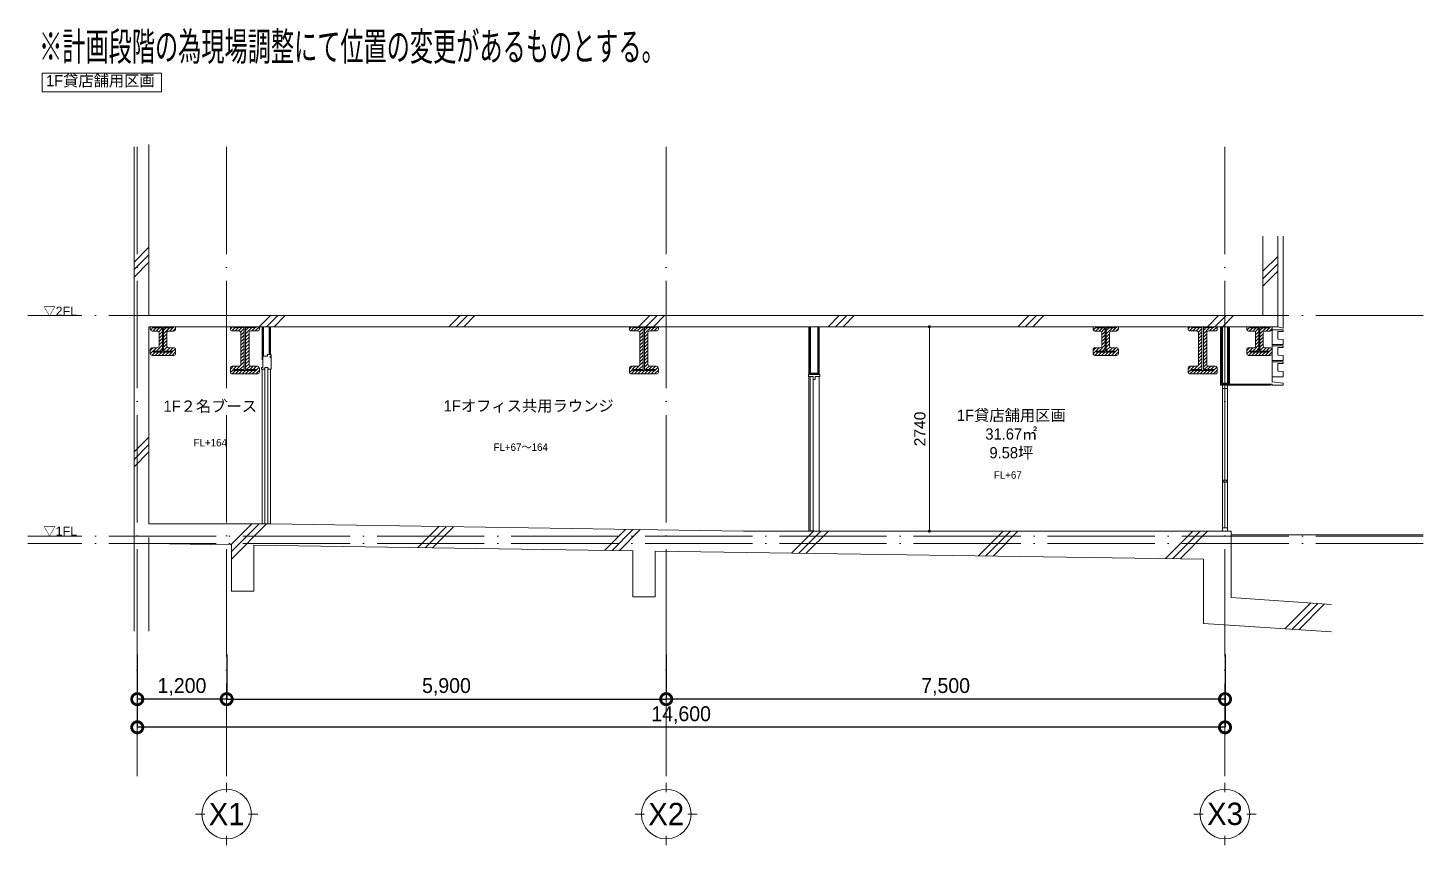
# Model space of a CAD drawing. Header units: millimetres. Extents: x 66582 to 239543, y 3715 to 66615.
# Drawn here: x 97830 to 116557, y 3715 to 14676 of the extents above; entities that cross this region are included whole.
import ezdxf

# ---------------------------------------------------------------- set-up
doc = ezdxf.new("R2010")
doc.units = ezdxf.units.MM
doc.linetypes.add('ACAD_ISO04W100', pattern=[30, 24, -3, 0, -3])
doc.layers.get('Defpoints').update_dxf_attribs({"color": 252})
for name, color, linetype, lineweight in [('1-0通芯', 2, 'ACAD_ISO04W100', 5), ('1-19 ハッチ', 7, 'Continuous', 5), ('1-21 寸法', 3, 'Continuous', 13), ('2-4 床伏図', 255, 'Continuous', 13), ('2-5 展開図', 2, 'Continuous', 13), ('2-9 室名', 150, 'Continuous', 13)]:
    doc.layers.add(name, color=color, linetype=linetype, lineweight=lineweight)
doc.layers.add('layer0', color=7, linetype='Continuous')
doc.styles.add('MS Gothic', font='MS Gothic.ttf', dxfattribs={"height": 1})
doc.styles.add('MSPゴシック', font='MS PGothic.ttf')
doc.styles.get("Standard").update_dxf_attribs({"font": 'arial.ttf'})
doc.dimstyles.new('tomoru', dxfattribs={"dimtxt": 180, "dimasz": 40, "dimexe": 0, "dimexo": 0, "dimgap": 50, "dimtad": 1, "dimdec": 1, "dimdsep": 46, "dimtxsty": 'Standard', "dimblk": 'DOT', "dimcen": 1, "dimclrd": 256, "dimclre": 256, "dimclrt": 256, "dimadec": 0, "dimazin": 0, "dimtfac": 1, "dimtdec": 1, "dimtix": 1, "dimtmove": 0, "dimatfit": 3, "dimldrblk": 'DOT', "dimfxl": 1, "dimlwd": -1, "dimlwe": -1, "dimarcsym": 0})
doc.dimstyles.new('YS100S', dxfattribs={"dimscale": 100, "dimtxt": 2.5, "dimasz": 3, "dimexe": 0, "dimexo": 0.5, "dimgap": 0.5, "dimtad": 1, "dimdsep": 46, "dimlunit": 6, "dimtxsty": 'MSPゴシック', "dimblk": 'DOTSMALL', "dimcen": 3, "dimclrd": 140, "dimclre": 8, "dimclrt": 256, "dimaunit": 1, "dimazin": 0, "dimtfac": 1, "dimtmove": 2, "dimatfit": 3, "dimldrblk": 'DOTSMALL', "dimfxl": 6, "dimfxlon": 1, "dimtolj": 1, "dimtzin": 0, "dimarcsym": 0})

# ---------------------------------------------------------------- blocks, each defined once
blk = doc.blocks.new('_DOT')
at = {"color": 0, "linetype": 'ByBlock'}
blk.add_line((-0.5, 0), (-1, 0), dxfattribs=at)
at = {"color": 0, "linetype": 'ByBlock', "const_width": 0.5}
blk.add_lwpolyline([(-0.25, 0, 1), (0.25, 0, 1)], format="xyb", close=True, dxfattribs=at)
blk = doc.blocks.new('*D70')
at = {"layer": '2-5 展開図', "transparency": 16777216}
for p, q in [((110295, 10668), (109930, 10668)), ((109930, 10628), (109930, 7965)), ((110295, 7925), (109930, 7925))]:
    blk.add_line(p, q, dxfattribs=at)
at = {"layer": 'Defpoints', "color": 0, "transparency": 16777216}
for p in [(110295, 10668), (109930, 7925), (110295, 7925)]:
    blk.add_point(p, dxfattribs=at)
at = {"layer": '2-5 展開図', "transparency": 16777216, "xscale": 40, "yscale": 40, "zscale": 40}
for p, rotation in [((109930, 10668), 90), ((109930, 7925), 270)]:
    blk.add_blockref('_DOT', p, dxfattribs=dict(at, rotation=rotation))
at = {"layer": '2-5 展開図', "transparency": 16777216, "insert": (109803, 9296), "char_height": 150, "attachment_point": 5, "rotation": 90}
blk.add_mtext('2740', dxfattribs=at)
blk = doc.blocks.new('_DotSmall')
at = {"color": 0, "linetype": 'ByBlock', "const_width": 0.5}
blk.add_lwpolyline([(-0.0625, 0, 1), (0.0625, 0, 1)], format="xyb", close=True, dxfattribs=at)
blk = doc.blocks.new('*D71')
at = {"layer": '1-21 寸法', "color": 8, "lineweight": -2, "ltscale": 80, "transparency": 16777216}
for p, q in [((99298, 6272), (99298, 5672)), ((100498, 6272), (100498, 5672))]:
    blk.add_line(p, q, dxfattribs=at)
at = {"layer": '1-21 寸法', "lineweight": -2, "ltscale": 80, "transparency": 16777216}
blk.add_line((100498, 5672), (99298, 5672), dxfattribs=at)
at = {"layer": 'Defpoints', "color": 0, "ltscale": 80, "transparency": 16777216}
for p in [(99298, 6656), (100498, 6656), (99298, 5672)]:
    blk.add_point(p, dxfattribs=at)
at = {"layer": '1-21 寸法', "lineweight": -2, "ltscale": 80, "transparency": 16777216, "xscale": 300, "yscale": 300, "zscale": 300, "rotation": 180}
blk.add_blockref('_DotSmall', (99298, 5672), dxfattribs=at)
at = {"layer": '1-21 寸法', "lineweight": -2, "ltscale": 80, "transparency": 16777216, "xscale": 300, "yscale": 300, "zscale": 300}
blk.add_blockref('_DotSmall', (100498, 5672), dxfattribs=at)
at = {"layer": '1-21 寸法', "ltscale": 80, "transparency": 16777216, "insert": (99898, 5836), "char_height": 200, "attachment_point": 5, "style": 'MSPゴシック'}
blk.add_mtext('\\A1;1,200', dxfattribs=at)
blk = doc.blocks.new('*D72')
at = {"layer": '1-21 寸法', "color": 8, "lineweight": -2, "ltscale": 80, "transparency": 16777216}
for p, q in [((100498, 6272), (100498, 5672)), ((106398, 6272), (106398, 5672))]:
    blk.add_line(p, q, dxfattribs=at)
at = {"layer": '1-21 寸法', "lineweight": -2, "ltscale": 80, "transparency": 16777216}
blk.add_line((100498, 5672), (106398, 5672), dxfattribs=at)
at = {"layer": 'Defpoints', "color": 0, "ltscale": 80, "transparency": 16777216}
for p in [(100498, 6656), (106398, 6656), (106398, 5672)]:
    blk.add_point(p, dxfattribs=at)
at = {"layer": '1-21 寸法', "lineweight": -2, "ltscale": 80, "transparency": 16777216, "xscale": 300, "yscale": 300, "zscale": 300, "rotation": 180}
blk.add_blockref('_DotSmall', (100498, 5672), dxfattribs=at)
at = {"layer": '1-21 寸法', "lineweight": -2, "ltscale": 80, "transparency": 16777216, "xscale": 300, "yscale": 300, "zscale": 300}
blk.add_blockref('_DotSmall', (106398, 5672), dxfattribs=at)
at = {"layer": '1-21 寸法', "ltscale": 80, "transparency": 16777216, "insert": (103448, 5836), "char_height": 200, "attachment_point": 5, "style": 'MSPゴシック'}
blk.add_mtext('\\A1;5,900', dxfattribs=at)
blk = doc.blocks.new('*D73')
at = {"layer": '1-21 寸法', "color": 8, "lineweight": -2, "ltscale": 80, "transparency": 16777216}
for p, q in [((106398, 6272), (106398, 5672)), ((113898, 6272), (113898, 5672))]:
    blk.add_line(p, q, dxfattribs=at)
at = {"layer": '1-21 寸法', "lineweight": -2, "ltscale": 80, "transparency": 16777216}
blk.add_line((113898, 5672), (106398, 5672), dxfattribs=at)
at = {"layer": 'Defpoints', "color": 0, "ltscale": 80, "transparency": 16777216}
for p in [(106398, 6656), (113898, 6656), (106398, 5672)]:
    blk.add_point(p, dxfattribs=at)
at = {"layer": '1-21 寸法', "lineweight": -2, "ltscale": 80, "transparency": 16777216, "xscale": 300, "yscale": 300, "zscale": 300, "rotation": 180}
blk.add_blockref('_DotSmall', (106398, 5672), dxfattribs=at)
at = {"layer": '1-21 寸法', "lineweight": -2, "ltscale": 80, "transparency": 16777216, "xscale": 300, "yscale": 300, "zscale": 300}
blk.add_blockref('_DotSmall', (113898, 5672), dxfattribs=at)
at = {"layer": '1-21 寸法', "ltscale": 80, "transparency": 16777216, "insert": (110148, 5836), "char_height": 200, "attachment_point": 5, "style": 'MSPゴシック'}
blk.add_mtext('\\A1;7,500', dxfattribs=at)
blk = doc.blocks.new('*D74')
at = {"layer": '1-21 寸法', "color": 8, "lineweight": -2, "ltscale": 80, "transparency": 16777216}
for p, q in [((99298, 5894), (99298, 5294)), ((113898, 5894), (113898, 5294))]:
    blk.add_line(p, q, dxfattribs=at)
at = {"layer": '1-21 寸法', "lineweight": -2, "ltscale": 80, "transparency": 16777216}
blk.add_line((113898, 5294), (99298, 5294), dxfattribs=at)
at = {"layer": 'Defpoints', "color": 0, "ltscale": 80, "transparency": 16777216}
for p in [(99298, 6977), (113898, 6656), (99298, 5294)]:
    blk.add_point(p, dxfattribs=at)
at = {"layer": '1-21 寸法', "lineweight": -2, "ltscale": 80, "transparency": 16777216, "xscale": 300, "yscale": 300, "zscale": 300, "rotation": 180}
blk.add_blockref('_DotSmall', (99298, 5294), dxfattribs=at)
at = {"layer": '1-21 寸法', "lineweight": -2, "ltscale": 80, "transparency": 16777216, "xscale": 300, "yscale": 300, "zscale": 300}
blk.add_blockref('_DotSmall', (113898, 5294), dxfattribs=at)
at = {"layer": '1-21 寸法', "ltscale": 80, "transparency": 16777216, "insert": (106598, 5458), "char_height": 200, "attachment_point": 5, "style": 'MSPゴシック'}
blk.add_mtext('\\A1;14,600', dxfattribs=at)

msp = doc.modelspace()

# ---------------------------------------------------------------- hatches: boundary and pattern name
at = {"layer": '1-19 ハッチ', "transparency": 33554661}
h = msp.add_hatch(dxfattribs=at)
h.set_pattern_fill('ANSI31', color=256, scale=10)
h.set_pattern_definition([(45, (14768.382, 59900.856), (-22.45064, 22.45064), [])])
h.paths.add_polyline_path([(99635.4568, 10653.6488), (99517.4568, 10653.6488), (99517.4568, 10667.6488), (99472.4568, 10667.6488), (99472.4568, 10633.6488, 0.4142135624), (99497.4568, 10608.6488), (99565.4568, 10608.6488, -0.4142135624), (99590.4568, 10583.6488), (99590.4568, 10411.6488, -0.4142135624), (99565.4568, 10386.6488), (99497.4568, 10386.6488, 0.4142135624), (99472.4568, 10361.6488), (99472.4568, 10307.6488, 0.4142135624), (99497.4568, 10282.6488), (99787.4568, 10282.6488, 0.4142135624), (99812.4568, 10307.6488), (99812.4568, 10361.6488, 0.4142135624), (99787.4568, 10386.6488), (99719.4568, 10386.6488, -0.4142135624), (99694.4568, 10411.6488), (99694.4568, 10583.6488, -0.4142135624), (99719.4568, 10608.6488), (99787.4568, 10608.6488, 0.4142135624), (99812.4568, 10633.6488), (99812.4568, 10667.6488), (99767.4568, 10667.6488), (99767.4568, 10653.6488), (99649.4568, 10653.6488), (99649.4568, 10341.6488), (99767.4568, 10341.6488), (99767.4568, 10327.6488), (99517.4568, 10327.6488), (99517.4568, 10341.6488), (99635.4568, 10341.6488)])
h = msp.add_hatch(dxfattribs=at)
h.set_pattern_fill('ANSI31', color=256, scale=10)
h.set_pattern_definition([(45, (17536.146, 60085.348), (-22.45064, 22.45064), [])])
h.paths.add_polyline_path([(100822.7944, 10136.6488, -0.4142135624), (100797.7944, 10161.6488), (100797.7944, 10585.6488, -0.4142135624), (100822.7944, 10610.6488), (100912.7944, 10610.6488, 0.4142135624), (100937.7944, 10635.6488), (100937.7944, 10667.6488), (100892.7944, 10667.6488), (100892.7944, 10655.6488), (100752.7944, 10655.6488), (100752.7944, 10091.6488), (100892.7944, 10091.6488), (100892.7944, 10079.6488), (100592.7944, 10079.6488), (100592.7944, 10091.6488), (100732.7944, 10091.6488), (100732.7944, 10655.6488), (100592.7944, 10655.6488), (100592.7944, 10667.6488), (100547.7944, 10667.6488), (100547.7944, 10635.6488, 0.4142135624), (100572.7944, 10610.6488), (100662.7944, 10610.6488, -0.4142135624), (100687.7944, 10585.6488), (100687.7944, 10161.6488, -0.4142135624), (100662.7944, 10136.6488), (100572.7944, 10136.6488, 0.4142135624), (100547.7944, 10111.6488), (100547.7944, 10059.6488, 0.4142135624), (100572.7944, 10034.6488), (100912.7944, 10034.6488, 0.4142135624), (100937.7944, 10059.6488), (100937.7944, 10111.6488, 0.4142135624), (100912.7944, 10136.6488)])
h = msp.add_hatch(dxfattribs=at)
h.set_pattern_fill('ANSI31', color=256, scale=10)
h.set_pattern_definition([(45, (22891.146, 60085.348), (-22.45064, 22.45064), [])])
h.paths.add_polyline_path([(106177.7944, 10136.6488, -0.4142135624), (106152.7944, 10161.6488), (106152.7944, 10585.6488, -0.4142135624), (106177.7944, 10610.6488), (106267.7944, 10610.6488, 0.4142135624), (106292.7944, 10635.6488), (106292.7944, 10667.6488), (106247.7944, 10667.6488), (106247.7944, 10655.6488), (106107.7944, 10655.6488), (106107.7944, 10091.6488), (106247.7944, 10091.6488), (106247.7944, 10079.6488), (105947.7944, 10079.6488), (105947.7944, 10091.6488), (106087.7944, 10091.6488), (106087.7944, 10655.6488), (105947.7944, 10655.6488), (105947.7944, 10667.6488), (105902.7944, 10667.6488), (105902.7944, 10635.6488, 0.4142135624), (105927.7944, 10610.6488), (106017.7944, 10610.6488, -0.4142135624), (106042.7944, 10585.6488), (106042.7944, 10161.6488, -0.4142135624), (106017.7944, 10136.6488), (105927.7944, 10136.6488, 0.4142135624), (105902.7944, 10111.6488), (105902.7944, 10059.6488, 0.4142135624), (105927.7944, 10034.6488), (106267.7944, 10034.6488, 0.4142135624), (106292.7944, 10059.6488), (106292.7944, 10111.6488, 0.4142135624), (106267.7944, 10136.6488)])
h = msp.add_hatch(dxfattribs=at)
h.set_pattern_fill('ANSI31', color=256, scale=10)
h.set_pattern_definition([(45, (27423.724, 59900.856), (-22.45064, 22.45064), [])])
h.paths.add_polyline_path([(112290.7991, 10653.6488), (112172.7991, 10653.6488), (112172.7991, 10667.6488), (112127.7991, 10667.6488), (112127.7991, 10633.6488, 0.4142135624), (112152.7991, 10608.6488), (112220.7991, 10608.6488, -0.4142135624), (112245.7991, 10583.6488), (112245.7991, 10411.6488, -0.4142135624), (112220.7991, 10386.6488), (112152.7991, 10386.6488, 0.4142135624), (112127.7991, 10361.6488), (112127.7991, 10307.6488, 0.4142135624), (112152.7991, 10282.6488), (112442.7991, 10282.6488, 0.4142135624), (112467.7991, 10307.6488), (112467.7991, 10361.6488, 0.4142135624), (112442.7991, 10386.6488), (112374.7991, 10386.6488, -0.4142135624), (112349.7991, 10411.6488), (112349.7991, 10583.6488, -0.4142135624), (112374.7991, 10608.6488), (112442.7991, 10608.6488, 0.4142135624), (112467.7991, 10633.6488), (112467.7991, 10667.6488), (112422.7991, 10667.6488), (112422.7991, 10653.6488), (112304.7991, 10653.6488), (112304.7991, 10341.6488), (112422.7991, 10341.6488), (112422.7991, 10327.6488), (112172.7991, 10327.6488), (112172.7991, 10341.6488), (112290.7991, 10341.6488)])
h = msp.add_hatch(dxfattribs=at)
h.set_pattern_fill('ANSI31', color=256, scale=10)
h.set_pattern_definition([(45, (30391.146, 60085.348), (-22.45064, 22.45064), [])])
h.paths.add_polyline_path([(113677.7944, 10136.6488, -0.4142135624), (113652.7944, 10161.6488), (113652.7944, 10585.6488, -0.4142135624), (113677.7944, 10610.6488), (113767.7944, 10610.6488, 0.4142135624), (113792.7944, 10635.6488), (113792.7944, 10667.6488), (113747.7944, 10667.6488), (113747.7944, 10655.6488), (113607.7944, 10655.6488), (113607.7944, 10091.6488), (113747.7944, 10091.6488), (113747.7944, 10079.6488), (113447.7944, 10079.6488), (113447.7944, 10091.6488), (113587.7944, 10091.6488), (113587.7944, 10655.6488), (113447.7944, 10655.6488), (113447.7944, 10667.6488), (113402.7944, 10667.6488), (113402.7944, 10635.6488, 0.4142135624), (113427.7944, 10610.6488), (113517.7944, 10610.6488, -0.4142135624), (113542.7944, 10585.6488), (113542.7944, 10161.6488, -0.4142135624), (113517.7944, 10136.6488), (113427.7944, 10136.6488, 0.4142135624), (113402.7944, 10111.6488), (113402.7944, 10059.6488, 0.4142135624), (113427.7944, 10034.6488), (113767.7944, 10034.6488, 0.4142135624), (113792.7944, 10059.6488), (113792.7944, 10111.6488, 0.4142135624), (113767.7944, 10136.6488)])
h = msp.add_hatch(dxfattribs=at)
h.set_pattern_fill('ANSI31', color=256, scale=10)
h.set_pattern_definition([(45, (29486.224, 59900.856), (-22.45064, 22.45064), [])])
h.paths.add_polyline_path([(114353.2991, 10653.6488), (114235.2991, 10653.6488), (114235.2991, 10667.6488), (114190.2991, 10667.6488), (114190.2991, 10633.6488, 0.4142135624), (114215.2991, 10608.6488), (114283.2991, 10608.6488, -0.4142135624), (114308.2991, 10583.6488), (114308.2991, 10411.6488, -0.4142135624), (114283.2991, 10386.6488), (114215.2991, 10386.6488, 0.4142135624), (114190.2991, 10361.6488), (114190.2991, 10307.6488, 0.4142135624), (114215.2991, 10282.6488), (114505.2991, 10282.6488, 0.4142135624), (114530.2991, 10307.6488), (114530.2991, 10361.6488, 0.4142135624), (114505.2991, 10386.6488), (114437.2991, 10386.6488, -0.4142135624), (114412.2991, 10411.6488), (114412.2991, 10583.6488, -0.4142135624), (114437.2991, 10608.6488), (114505.2991, 10608.6488, 0.4142135624), (114530.2991, 10633.6488), (114530.2991, 10667.6488), (114485.2991, 10667.6488), (114485.2991, 10653.6488), (114367.2991, 10653.6488), (114367.2991, 10341.6488), (114485.2991, 10341.6488), (114485.2991, 10327.6488), (114235.2991, 10327.6488), (114235.2991, 10341.6488), (114353.2991, 10341.6488)])
at = {"layer": '2-5 展開図'}
h = msp.add_hatch(dxfattribs=at)
h.set_pattern_fill('JIS_RC_18', color=256, scale=100)
h.set_pattern_definition([(45, (25911.8, 55287.5), (-1272.792, 1272.792), []), (45, (26011.8, 55287.5), (-1272.792, 1272.792), []), (45, (26111.8, 55287.5), (-1272.792, 1272.792), [])])
h.paths.add_polyline_path([(99254.8915, 6705.8229), (99454.8915, 6705.8229), (99454.8915, 7757.6488), (100560.134, 7741.5006), (100561.3205, 7118.3212), (100861.3205, 7118.3212), (100860.134, 7737.1174), (105946.608, 7662.801), (105947.7944, 7044.0048), (106247.7944, 7044.0048), (106246.608, 7658.4178), (113609.1127, 7550.8473), (113610.2991, 6687.153), (115327.2014, 6572.7385), (115327.2014, 6943.5592), (113980.2991, 7033.3168), (113980.2991, 7924.6488), (113942.7991, 7924.6488), (113885.2991, 7924.6488), (107432.7944, 7924.6488), (101087.7991, 8021.6488), (100972.7991, 8021.6488), (99454.8915, 8021.6488), (99454.8915, 10667.6488), (114605.2991, 10667.6488), (114605.2991, 11613.146), (114405.2991, 11613.146), (114405.2991, 10817.6488), (99454.8915, 10817.6488), (99454.8915, 12751.491), (99254.8915, 12751.491)])

# ---------------------------------------------------------------- linework, layer by layer
at = {"layer": '1-0通芯', "ltscale": 60, "transparency": 33554687}
for points in [[(99297.7944, 13082.6205), (99297.7944, 4640.3053)], [(100497.7944, 13082.6205), (100497.7944, 4640.3053)], [(106397.7944, 13082.6205), (106397.7944, 4640.3053)], [(113897.7944, 13082.6205), (113897.7944, 4640.3053)], [(116556.8199, 10817.6488), (97829.9198, 10817.6488)], [(116556.8199, 7857.6488), (97829.9198, 7857.6488)], [(116556.8199, 7757.6488), (97829.9198, 7757.6488)]]:
    msp.add_lwpolyline(points, dxfattribs=at)
at = {"layer": '2-4 床伏図'}
for points in [[(99454.8915, 8021.6488), (100972.7991, 8021.6488)], [(107432.7944, 7924.6488), (113955.2991, 7924.6488)]]:
    msp.add_lwpolyline(points, dxfattribs=at)
at = {"layer": '2-5 展開図', "transparency": 33554687}
msp.add_lwpolyline([(98021.5748, 14067.7902), (99623.975, 14067.7902), (99623.975, 13817.7902), (98021.5748, 13817.7902)], close=True, dxfattribs=at)
at = {"layer": '2-5 展開図'}
for points in [[(99454.8915, 10817.6488), (99454.8915, 13111.778)], [(99254.8915, 6582.2022), (99254.8915, 13082.6205)], [(114405.2991, 10817.6488), (114405.2991, 11883.4336)], [(114605.2991, 10667.6488), (114605.2991, 11883.4336)], [(114680.2991, 10667.6488), (114680.2991, 11883.4336)], [(99454.8915, 10817.6488), (114405.2991, 10817.6488)], [(99454.8915, 8021.6488), (99454.8915, 10667.6488)], [(99454.8915, 10667.6488), (114605.2991, 10667.6488)], [(99767.4568, 10667.6488), (99517.4568, 10667.6488), (99517.4568, 10653.6488), (99635.4568, 10653.6488), (99635.4568, 10341.6488), (99517.4568, 10341.6488), (99517.4568, 10327.6488), (99767.4568, 10327.6488), (99767.4568, 10341.6488), (99649.4568, 10341.6488), (99649.4568, 10653.6488), (99767.4568, 10653.6488), (99767.4568, 10667.6488)], [(100592.7944, 10667.6488), (100592.7944, 10655.6488), (100732.7944, 10655.6488), (100732.7944, 10091.6488), (100592.7944, 10091.6488), (100592.7944, 10079.6488), (100892.7944, 10079.6488), (100892.7944, 10091.6488), (100752.7944, 10091.6488), (100752.7944, 10655.6488), (100892.7944, 10655.6488), (100892.7944, 10667.6488), (100592.7944, 10667.6488)], [(100972.7991, 10667.6488), (100972.7991, 10222.6488)], [(100982.2991, 10667.6488), (100982.2991, 10222.6488)], [(100991.7991, 10667.6488), (100991.7991, 10271.6488)], [(101068.7991, 10296.6488), (101068.7991, 10667.6488)], [(101078.2991, 10296.6488), (101078.2991, 10667.6488)], [(101087.7991, 10296.6488), (101087.7991, 10667.6488)], [(105947.7944, 10667.6488), (105947.7944, 10655.6488), (106087.7944, 10655.6488), (106087.7944, 10091.6488), (105947.7944, 10091.6488), (105947.7944, 10079.6488), (106247.7944, 10079.6488), (106247.7944, 10091.6488), (106107.7944, 10091.6488), (106107.7944, 10655.6488), (106247.7944, 10655.6488), (106247.7944, 10667.6488), (105947.7944, 10667.6488)], [(108312.7944, 10667.6488), (108312.7944, 10024.6488)], [(108325.2944, 10667.6488), (108325.2944, 10037.1488)], [(108334.7944, 10667.6488), (108334.7944, 10046.6488)], [(108430.7944, 10667.6488), (108430.7944, 10046.6488)], [(108440.2944, 10667.6488), (108440.2944, 10037.1488)], [(108452.7944, 10667.6488), (108452.7944, 10024.6488)], [(112422.7991, 10667.6488), (112172.7991, 10667.6488), (112172.7991, 10653.6488), (112290.7991, 10653.6488), (112290.7991, 10341.6488), (112172.7991, 10341.6488), (112172.7991, 10327.6488), (112422.7991, 10327.6488), (112422.7991, 10341.6488), (112304.7991, 10341.6488), (112304.7991, 10653.6488), (112422.7991, 10653.6488), (112422.7991, 10667.6488)], [(113447.7944, 10667.6488), (113447.7944, 10655.6488), (113587.7944, 10655.6488), (113587.7944, 10091.6488), (113447.7944, 10091.6488), (113447.7944, 10079.6488), (113747.7944, 10079.6488), (113747.7944, 10091.6488), (113607.7944, 10091.6488), (113607.7944, 10655.6488), (113747.7944, 10655.6488), (113747.7944, 10667.6488), (113447.7944, 10667.6488)], [(113837.7944, 10667.6488), (113837.7944, 9884.6488)], [(113850.2944, 10667.6488), (113850.2944, 9897.1488)], [(113862.7944, 10667.6488), (113862.7944, 9909.6488)], [(113932.7944, 10667.6488), (113932.7944, 9909.6488)], [(113945.2944, 10667.6488), (113945.2944, 9897.1488)], [(113957.7944, 10667.6488), (113957.7944, 9897.1488)], [(114485.2991, 10667.6488), (114235.2991, 10667.6488), (114235.2991, 10653.6488), (114353.2991, 10653.6488), (114353.2991, 10341.6488), (114235.2991, 10341.6488), (114235.2991, 10327.6488), (114485.2991, 10327.6488), (114485.2991, 10341.6488), (114367.2991, 10341.6488), (114367.2991, 10653.6488), (114485.2991, 10653.6488), (114485.2991, 10667.6488)], [(114530.2991, 9929.6488), (114530.2991, 10667.6488)], [(114680.2991, 10497.1746), (114680.2991, 10427.6488), (114530.2991, 10427.6488), (114530.2991, 10627.6488), (114680.2991, 10627.6488), (114680.2991, 10602.6488)], [(114605.2991, 10667.6488), (114680.2991, 10647.6488), (114680.2991, 10667.6488)], [(114680.2991, 10602.6488), (114605.2991, 10602.6488), (114605.2991, 10502.6488), (114680.2991, 10497.1746)], [(114680.2991, 10282.1746), (114680.2991, 10212.6488), (114530.2991, 10212.6488), (114530.2991, 10412.6488), (114680.2991, 10412.6488), (114680.2991, 10387.6488)], [(114680.2991, 10387.6488), (114605.2991, 10387.6488), (114605.2991, 10287.6488), (114680.2991, 10282.1746)], [(101003.2991, 10096.6488), (100963.2991, 10096.6488), (100963.2991, 10121.6488), (100982.2991, 10121.6488), (100982.2991, 10271.6488), (101044.0374, 10271.6488)], [(100972.7991, 10121.6488), (100982.2991, 10121.6488)], [(101097.2991, 10271.6488), (101097.2991, 10296.6488), (101044.0374, 10296.6488)], [(101044.0374, 10296.6488), (101044.0374, 10271.6488)], [(101057.2991, 10096.6488), (101097.2991, 10096.6488), (101097.2991, 10264.1488)], [(101097.2991, 10271.6488), (101080.2991, 10271.6488)], [(101080.2991, 10271.6488), (101080.2991, 10256.6488)], [(101097.2991, 10256.6488), (101080.2991, 10256.6488)], [(101095.2991, 10256.6488), (101095.2991, 10096.6488)], [(101097.2991, 10271.6488), (101097.2991, 10296.6488)], [(101097.2991, 10096.6488), (101097.2991, 10264.1488)], [(114680.2991, 10067.1746), (114680.2991, 9997.6488), (114530.2991, 9997.6488), (114530.2991, 10197.6488), (114680.2991, 10197.6488), (114680.2991, 10172.6488)], [(114680.2991, 10172.6488), (114605.2991, 10172.6488), (114605.2991, 10072.6488), (114680.2991, 10067.1746)], [(101003.2991, 10096.6488), (101003.2991, 10109.1488)], [(101057.2991, 10096.6488), (101057.2991, 10109.1488)], [(108370.2944, 9999.6488), (108307.7944, 9999.6488), (108307.7944, 10024.6488), (108457.7944, 10024.6488), (108457.7944, 9999.6488), (108395.2944, 9999.6488)], [(108312.7944, 10024.6488), (108452.7944, 10024.6488)], [(108325.2944, 10037.1488), (108440.2944, 10037.1488)], [(108334.7944, 10046.6488), (108430.7944, 10046.6488)], [(108395.2944, 9999.6488), (108395.2944, 9959.6488), (108370.2944, 9959.6488), (108370.2944, 9999.6488)], [(114530.2991, 9929.6488), (114680.2991, 9909.6488), (114680.2991, 9884.6488), (114530.2991, 9884.6488), (114530.2991, 9897.1488)], [(113837.7944, 9884.6488), (114515.2991, 9884.6488)], [(113850.2944, 9897.1488), (114515.2991, 9897.1488)], [(113862.7944, 9909.6488), (113932.7944, 9909.6488)], [(113862.7944, 7969.6488), (113862.7944, 9867.6488)], [(113897.7944, 9839.6488), (113897.7944, 8607.1488)], [(113932.7944, 9839.6488), (113932.7944, 7969.6488)], [(114515.2991, 9897.1488), (114515.2991, 9884.6488)], [(114515.2991, 9897.1488), (114530.2991, 9897.1488)], [(114530.2991, 9884.6488), (114530.2991, 9897.1488)], [(114530.2991, 9884.6488), (114680.2991, 9884.6488)], [(113897.7944, 8582.1488), (113897.7944, 7969.6488)], [(99454.8915, 8021.6488), (100972.7991, 8021.6488)], [(100972.7991, 8021.6488), (101087.7991, 8021.6488)], [(101087.7991, 8021.6488), (107432.7944, 7924.6488)], [(107432.7944, 7924.6488), (113980.2991, 7924.6488)], [(108328.2455, 7924.6488), (108328.2455, 7929.6488), (108372.3433, 7929.6488), (108372.3433, 7924.6488)], [(113980.2991, 7924.6488), (113980.2991, 7033.3168), (115327.2014, 6943.5592)], [(113980.2991, 7874.6488), (116556.8199, 7874.6488)], [(99454.8915, 6582.2022), (99454.8915, 7838.87)], [(99454.8915, 7757.6488), (100561.3205, 7741.4832)], [(100561.3205, 7741.4832), (100561.3205, 7118.3212)], [(100861.3205, 7737.1001), (105947.7944, 7662.7837), (105947.7944, 7044.0048)], [(100861.3205, 7737.1001), (100861.3205, 7118.3212)], [(106247.7944, 7044.0048), (106247.7944, 7658.4005), (113610.2991, 7550.8299)], [(113610.2991, 7550.8299), (113610.2991, 6687.153), (115327.2014, 6572.7385)], [(100561.3205, 7118.3212), (100861.3205, 7118.3212)], [(105947.7944, 7044.0048), (106247.7944, 7044.0048)]]:
    msp.add_lwpolyline(points, dxfattribs=at)
for points in [[(99812.4568, 10667.6488), (99472.4568, 10667.6488), (99472.4568, 10633.6488, 0.4142135624), (99497.4568, 10608.6488), (99565.4568, 10608.6488, -0.4142135624), (99590.4568, 10583.6488), (99590.4568, 10411.6488, -0.4142135624), (99565.4568, 10386.6488), (99497.4568, 10386.6488, 0.4142135624), (99472.4568, 10361.6488), (99472.4568, 10307.6488, 0.4142135624), (99497.4568, 10282.6488), (99787.4568, 10282.6488, 0.4142135624), (99812.4568, 10307.6488), (99812.4568, 10361.6488, 0.4142135624), (99787.4568, 10386.6488), (99719.4568, 10386.6488, -0.4142135624), (99694.4568, 10411.6488), (99694.4568, 10583.6488, -0.4142135624), (99719.4568, 10608.6488), (99787.4568, 10608.6488, 0.4142135624), (99812.4568, 10633.6488)], [(100547.7944, 10667.6488), (100547.7944, 10635.6488, 0.4142135624), (100572.7944, 10610.6488), (100662.7944, 10610.6488, -0.4142135624), (100687.7944, 10585.6488), (100687.7944, 10161.6488, -0.4142135624), (100662.7944, 10136.6488), (100572.7944, 10136.6488, 0.4142135624), (100547.7944, 10111.6488), (100547.7944, 10059.6488, 0.4142135624), (100572.7944, 10034.6488), (100912.7944, 10034.6488, 0.4142135624), (100937.7944, 10059.6488), (100937.7944, 10111.6488, 0.4142135624), (100912.7944, 10136.6488), (100822.7944, 10136.6488, -0.4142135624), (100797.7944, 10161.6488), (100797.7944, 10585.6488, -0.4142135624), (100822.7944, 10610.6488), (100912.7944, 10610.6488, 0.4142135624), (100937.7944, 10635.6488), (100937.7944, 10667.6488)], [(105902.7944, 10667.6488), (105902.7944, 10635.6488, 0.4142135624), (105927.7944, 10610.6488), (106017.7944, 10610.6488, -0.4142135624), (106042.7944, 10585.6488), (106042.7944, 10161.6488, -0.4142135624), (106017.7944, 10136.6488), (105927.7944, 10136.6488, 0.4142135624), (105902.7944, 10111.6488), (105902.7944, 10059.6488, 0.4142135624), (105927.7944, 10034.6488), (106267.7944, 10034.6488, 0.4142135624), (106292.7944, 10059.6488), (106292.7944, 10111.6488, 0.4142135624), (106267.7944, 10136.6488), (106177.7944, 10136.6488, -0.4142135624), (106152.7944, 10161.6488), (106152.7944, 10585.6488, -0.4142135624), (106177.7944, 10610.6488), (106267.7944, 10610.6488, 0.4142135624), (106292.7944, 10635.6488), (106292.7944, 10667.6488)], [(112467.7991, 10667.6488), (112127.7991, 10667.6488), (112127.7991, 10633.6488, 0.4142135624), (112152.7991, 10608.6488), (112220.7991, 10608.6488, -0.4142135624), (112245.7991, 10583.6488), (112245.7991, 10411.6488, -0.4142135624), (112220.7991, 10386.6488), (112152.7991, 10386.6488, 0.4142135624), (112127.7991, 10361.6488), (112127.7991, 10307.6488, 0.4142135624), (112152.7991, 10282.6488), (112442.7991, 10282.6488, 0.4142135624), (112467.7991, 10307.6488), (112467.7991, 10361.6488, 0.4142135624), (112442.7991, 10386.6488), (112374.7991, 10386.6488, -0.4142135624), (112349.7991, 10411.6488), (112349.7991, 10583.6488, -0.4142135624), (112374.7991, 10608.6488), (112442.7991, 10608.6488, 0.4142135624), (112467.7991, 10633.6488)], [(113402.7944, 10667.6488), (113402.7944, 10635.6488, 0.4142135624), (113427.7944, 10610.6488), (113517.7944, 10610.6488, -0.4142135624), (113542.7944, 10585.6488), (113542.7944, 10161.6488, -0.4142135624), (113517.7944, 10136.6488), (113427.7944, 10136.6488, 0.4142135624), (113402.7944, 10111.6488), (113402.7944, 10059.6488, 0.4142135624), (113427.7944, 10034.6488), (113767.7944, 10034.6488, 0.4142135624), (113792.7944, 10059.6488), (113792.7944, 10111.6488, 0.4142135624), (113767.7944, 10136.6488), (113677.7944, 10136.6488, -0.4142135624), (113652.7944, 10161.6488), (113652.7944, 10585.6488, -0.4142135624), (113677.7944, 10610.6488), (113767.7944, 10610.6488, 0.4142135624), (113792.7944, 10635.6488), (113792.7944, 10667.6488)], [(114530.2991, 10667.6488), (114190.2991, 10667.6488), (114190.2991, 10633.6488, 0.4142135624), (114215.2991, 10608.6488), (114283.2991, 10608.6488, -0.4142135624), (114308.2991, 10583.6488), (114308.2991, 10411.6488, -0.4142135624), (114283.2991, 10386.6488), (114215.2991, 10386.6488, 0.4142135624), (114190.2991, 10361.6488), (114190.2991, 10307.6488, 0.4142135624), (114215.2991, 10282.6488), (114505.2991, 10282.6488, 0.4142135624), (114530.2991, 10307.6488), (114530.2991, 10361.6488, 0.4142135624), (114505.2991, 10386.6488), (114437.2991, 10386.6488, -0.4142135624), (114412.2991, 10411.6488), (114412.2991, 10583.6488, -0.4142135624), (114437.2991, 10608.6488), (114505.2991, 10608.6488, 0.4142135624), (114530.2991, 10633.6488)]]:
    msp.add_lwpolyline(points, format="xyb", close=True, dxfattribs=at)
for points in [[(101050.2991, 10121.6488), (101010.2991, 10121.6488), (101010.2991, 8021.6488), (101050.2991, 8021.6488)], [(108330.2944, 9999.6488), (108370.2944, 9999.6488), (108370.2944, 7929.6488), (108330.2944, 7929.6488)], [(113932.7944, 9839.6488), (113862.7944, 9839.6488), (113862.7944, 9884.6488), (113932.7944, 9884.6488)], [(113920.2944, 8582.1488), (113875.2944, 8582.1488), (113875.2944, 8607.1488), (113920.2944, 8607.1488)], [(113932.7944, 7924.6488), (113862.7944, 7924.6488), (113862.7944, 7969.6488), (113932.7944, 7969.6488)]]:
    msp.add_lwpolyline(points, close=True, dxfattribs=at)
at = {"layer": '2-5 展開図', "transparency": 33554483}
for points in [[(100972.7991, 10096.6488), (100972.7991, 8021.6488)], [(101087.7991, 10096.6488), (101087.7991, 8021.6488)], [(108312.7944, 9999.6488), (108312.7944, 7924.6488)], [(108452.7944, 9999.6488), (108452.7944, 7924.6488)]]:
    msp.add_lwpolyline(points, dxfattribs=at)
at = {"layer": '2-9 室名', "ltscale": 80}
for p, q in [((100497.7944, 4422.8809), (100497.7944, 4547.8759)), ((106397.7944, 4422.8809), (106397.7944, 4547.8759)), ((113897.7944, 4422.8809), (113897.7944, 4547.8759)), ((100206.1394, 4131.2259), (100081.1444, 4131.2259)), ((100789.4494, 4131.2259), (100914.4444, 4131.2259)), ((106106.1394, 4131.2259), (105981.1444, 4131.2259)), ((106689.4494, 4131.2259), (106814.4444, 4131.2259)), ((113606.1394, 4131.2259), (113481.1444, 4131.2259)), ((114189.4494, 4131.2259), (114314.4444, 4131.2259)), ((100497.7944, 3839.5709), (100497.7944, 3714.5759)), ((106397.7944, 3839.5709), (106397.7944, 3714.5759)), ((113897.7944, 3839.5709), (113897.7944, 3714.5759))]:
    msp.add_line(p, q, dxfattribs=at)
for centre in [(100497.7944, 4131.2259), (106397.7944, 4131.2259), (113897.7944, 4131.2259)]:
    msp.add_circle(centre, 333.32, dxfattribs=at)

# ---------------------------------------------------------------- texts
at = {"layer": '2-5 展開図', "transparency": 33554687, "insert": (98073.975, 14042.7902), "char_height": 150, "attachment_point": 1, "line_spacing_factor": 0.999868, "style": 'MSPゴシック'}
msp.add_mtext_dynamic_manual_height_columns('1F貸店舗用区画', width=2539.81287, gutter_width=487.1287, heights=[0], dxfattribs=at)
at = {"layer": '2-5 展開図', "char_height": 120, "attachment_point": 1}
for s, insert in [('{\\fMS PGothic|b0|i0|c128|p50;▽}2FL', (98038.405, 10937.1519)), ('{\\fMS PGothic|b0|i0|c128|p50;▽}1FL', (98038.405, 7986.0323))]:
    msp.add_mtext_dynamic_manual_height_columns(s, width=646.633856, gutter_width=487.1287, heights=[0], dxfattribs=dict(at, insert=insert))
at = {"layer": '2-9 室名', "ltscale": 80, "style": 'MSPゴシック'}
for s, insert, char_height, attachment_point, line_spacing_factor in [('1F２名ブース', (100277.8191, 9677.6666), 150.48177, 2, 0.999868), ('1Fオフィス共用ラウンジ', (104551.616, 9681.6836), 150.481771, 2, 0.999868), ('1F貸店舗用区画\\P31.67㎡\\P9.58坪', (111030.514, 9554.5119), 150.48177, 2, 0.999868), ('X1', (100497.7944, 4131.2259), 300, 5, 0.25), ('X2', (106397.7944, 4131.2259), 300, 5, 0.25), ('X3', (113897.7944, 4131.2259), 300, 5, 0.25)]:
    msp.add_mtext(s, dxfattribs=dict(at, insert=insert, char_height=char_height, attachment_point=attachment_point, line_spacing_factor=line_spacing_factor))
at = {"layer": '2-9 室名', "color": 7, "ltscale": 80, "char_height": 100, "attachment_point": 2, "line_spacing_factor": 0.999868, "style": 'MSPゴシック'}
for s, insert in [('FL+164', (100277.8191, 9162.4531)), ('FL+67～164', (104444.34, 9102.1657)), ('FL+67', (110983.006, 8728.2105))]:
    msp.add_mtext(s, dxfattribs=dict(at, insert=insert))
at = {"layer": 'layer0', "color": 12, "linetype": 'Continuous', "true_color": 0xbf0000, "style": 'MS Gothic', "width": 0.599053}
msp.add_text('※計画段階の為現場調整にて位置の変更があるものとする。', height=380.64439, dxfattribs=at).set_placement((97980.8354, 14236.4029))

# ---------------------------------------------------------------- dimensions: what is measured, and where the dimension line sits
at = {"layer": '1-21 寸法', "ltscale": 80}
for base, p1, p2, picture, middle in [((99297.7944, 5294.4831), (113897.7944, 6656.029), (99297.7944, 6976.9149), '*D74', (106597.7944, 5458.1195)), ((99297.7944, 5672.3026), (100497.7944, 6656.029), (99297.7944, 6656.029), '*D71', (99897.7944, 5835.939)), ((106397.7944, 5672.3026), (100497.7944, 6656.029), (106397.7944, 6656.029), '*D72', (103447.7944, 5835.939)), ((106397.7944, 5672.3026), (113897.7944, 6656.029), (106397.7944, 6656.029), '*D73', (110147.7944, 5835.939))]:
    dim = msp.add_linear_dim(base=base, p1=p1, p2=p2, dimstyle='YS100S', override={"dimtxt": 2, "dimpost": '\\X', "dimclrd": 256}, dxfattribs=at)
    dim.commit()
    dim.dimension.update_dxf_attribs({"geometry": picture, "text_midpoint": middle})
at = {"layer": '2-5 展開図'}
dim = msp.add_linear_dim(base=(109930.0087, 7924.6488), p1=(110294.9797, 10667.6488), p2=(110294.9797, 7924.6488), angle=90, text='2740', dimstyle='tomoru', override={"dimtxt": 150}, dxfattribs=at)
dim.commit()
dim.dimension.update_dxf_attribs({"geometry": '*D70', "text_midpoint": (109803.4227, 9296.1488)})

doc.saveas('drawing.dxf')
